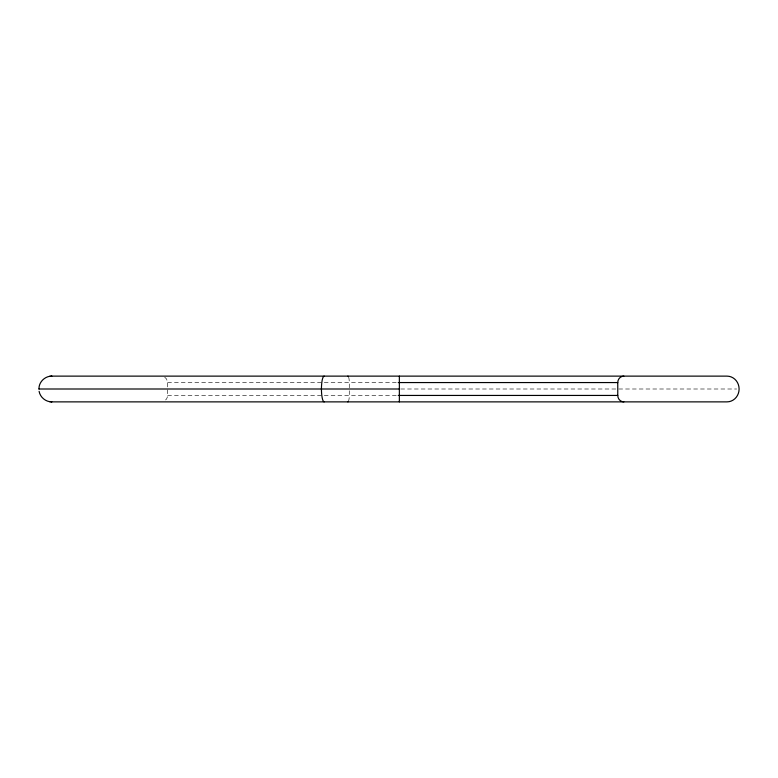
<?xml version="1.0" encoding="UTF-8"?>
<svg xmlns="http://www.w3.org/2000/svg" width="778" height="778" viewBox="0 0 778 778"><rect width="100%" height="100%" fill="white"/><g stroke="black" fill="none" stroke-linecap="round" stroke-linejoin="round"><path stroke-width="0.58" stroke-dasharray="3.89 2.92" d="M164.712 377.174L166.58 379.042L167.64 382.562L167.523 396.605L166.58 398.958L164.712 400.826M167.64 382.562L398.2 382.562M400.738 389L616.429 389M618.763 389L736.688 389M167.64 395.438L398.2 395.438M348.641 377.174A6.438 1.391 90 0 1 349.273 382.562L349.273 395.438A6.438 1.391 -90 0 1 348.641 400.826"/><path stroke-width="1.17" d="M38.997 389C38.657 382.047 45.046 375.978 51.893 376.124L49.646 376.338M51.776 376.124L726.963 376.124A12.876 12.137 -90 0 1 739.1 389A12.876 12.137 90 0 1 726.963 401.876L51.776 401.876M398.2 382.562L617.761 382.562A6.438 6.068 -90 0 1 623.83 376.124M38.9 389L399.357 389M398.2 395.438L617.761 395.438A6.438 6.068 -90 0 0 623.83 401.876M49.646 401.662L51.863 401.876C45.805 401.954 40.164 397.334 39.104 391.344M617.761 382.562L617.761 395.438M399.357 376.124L399.357 401.876M347.999 401.847A6.438 1.391 -90 0 1 347.873 401.876M324.222 401.876A12.876 2.781 -90 0 1 321.44 389A12.876 2.781 -90 0 1 324.222 376.124M347.873 376.124A6.438 1.391 90 0 1 347.999 376.153"/></g></svg>
